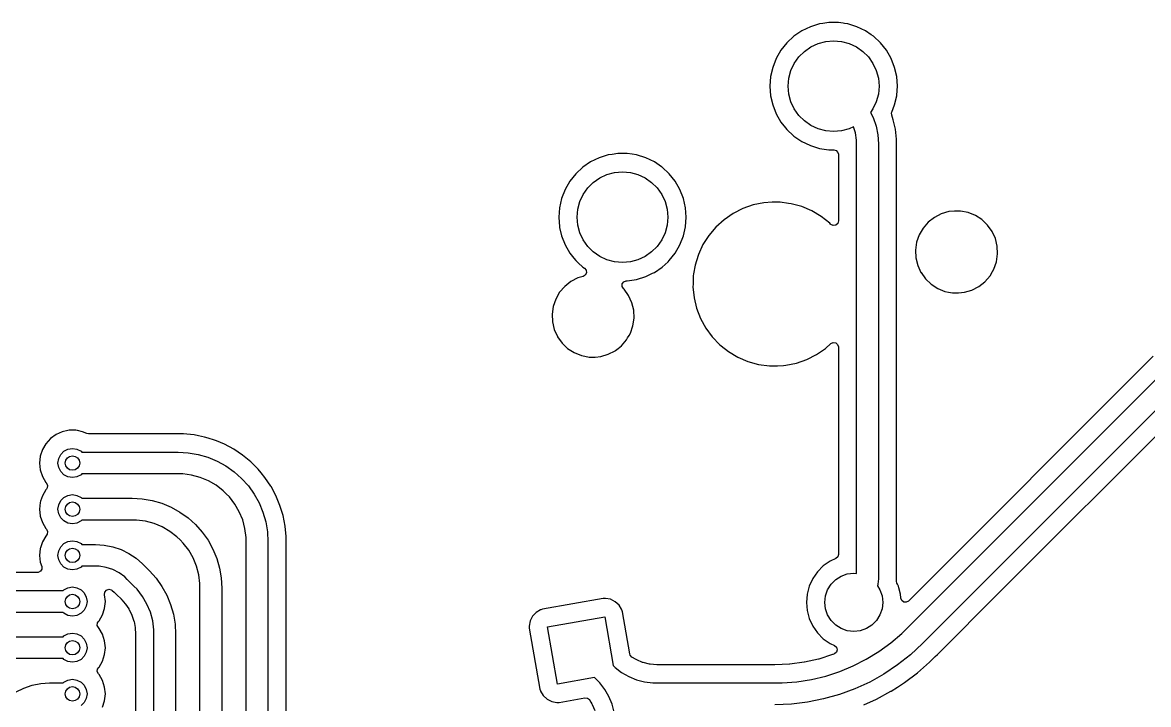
# Model space of a CAD drawing. Extents: x 68 to 346, y -197 to -84.
# Drawn here: x 205.63 to 236.63, y -129.83 to -111.07 of the extents above; entities that cross this region are included whole.
import ezdxf

# ---------------------------------------------------------------- set-up
doc = ezdxf.new("R2010")
doc.units = 0
doc.layers.add('BLACK', color=7, linetype='CONTINUOUS')

msp = doc.modelspace()

# ---------------------------------------------------------------- linework, layer by layer
at = {"layer": 'BLACK', "linetype": 'CONTINUOUS'}
for p, q in [((227.32, -111.188), (227.084, -111.302)), ((227.571, -111.111), (227.32, -111.188)), ((227.668, -111.096), (227.571, -111.111)), ((227.571, -111.111), (227.571, -111.111)), ((227.571, -111.111), (227.571, -111.111)), ((227.83, -111.072), (227.668, -111.096)), ((228.092, -111.072), (227.83, -111.072)), ((227.83, -111.072), (227.83, -111.072)), ((228.227, -111.092), (228.092, -111.072)), ((228.092, -111.072), (228.092, -111.072)), ((228.256, -111.096), (228.227, -111.092)), ((228.352, -111.111), (228.256, -111.096)), ((228.603, -111.188), (228.352, -111.111)), ((228.352, -111.111), (228.352, -111.111)), ((228.352, -111.111), (228.352, -111.111)), ((228.839, -111.302), (228.603, -111.188)), ((228.603, -111.188), (228.603, -111.188)), ((226.867, -111.45), (226.674, -111.628)), ((227.084, -111.302), (226.867, -111.45)), ((227.084, -111.302), (227.084, -111.302)), ((228.994, -111.408), (228.839, -111.302)), ((228.839, -111.302), (228.839, -111.302)), ((228.839, -111.302), (228.839, -111.302)), ((228.839, -111.302), (228.839, -111.302)), ((229.056, -111.45), (228.994, -111.408)), ((229.248, -111.628), (229.056, -111.45)), ((226.511, -111.833), (226.38, -112.061)), ((226.674, -111.628), (226.511, -111.833)), ((227.004, -112.019), (227.158, -111.865)), ((227.158, -111.865), (227.336, -111.74)), ((227.336, -111.74), (227.534, -111.648)), ((227.534, -111.648), (227.744, -111.591)), ((227.744, -111.591), (227.961, -111.572)), ((227.961, -111.572), (228.178, -111.591)), ((228.178, -111.591), (228.389, -111.648)), ((228.389, -111.648), (228.586, -111.74)), ((228.586, -111.74), (228.765, -111.865)), ((228.765, -111.865), (228.919, -112.019)), ((229.412, -111.833), (229.248, -111.628)), ((229.248, -111.628), (229.248, -111.628)), ((229.248, -111.628), (229.248, -111.628)), ((229.543, -112.061), (229.412, -111.833)), ((226.38, -112.061), (226.284, -112.305)), ((226.879, -112.197), (227.004, -112.019)), ((228.919, -112.019), (229.044, -112.197)), ((229.639, -112.305), (229.543, -112.061)), ((226.284, -112.305), (226.225, -112.561)), ((226.284, -112.305), (226.284, -112.305)), ((226.73, -112.605), (226.787, -112.395)), ((226.787, -112.395), (226.879, -112.197)), ((229.044, -112.197), (229.136, -112.395)), ((229.136, -112.395), (229.192, -112.605)), ((229.697, -112.561), (229.639, -112.305)), ((226.225, -112.561), (226.206, -112.822)), ((226.225, -112.561), (226.225, -112.561)), ((226.711, -112.822), (226.73, -112.605)), ((229.192, -112.605), (229.211, -112.822)), ((229.717, -112.822), (229.697, -112.561)), ((229.697, -112.561), (229.697, -112.561)), ((229.697, -112.561), (229.697, -112.561)), ((226.206, -112.822), (226.206, -112.822)), ((226.206, -112.822), (226.225, -113.084)), ((226.225, -113.084), (226.225, -113.084)), ((226.225, -113.084), (226.284, -113.34)), ((226.73, -113.039), (226.711, -112.822)), ((226.787, -113.25), (226.73, -113.039)), ((229.192, -113.039), (229.136, -113.25)), ((229.211, -112.822), (229.192, -113.039)), ((229.639, -113.34), (229.697, -113.084)), ((229.697, -113.084), (229.698, -113.069)), ((229.698, -113.069), (229.717, -112.822)), ((229.717, -112.822), (229.717, -112.822)), ((226.284, -113.34), (226.284, -113.34)), ((226.284, -113.34), (226.284, -113.34)), ((226.284, -113.34), (226.38, -113.584)), ((226.879, -113.447), (226.787, -113.25)), ((229.136, -113.25), (229.044, -113.447)), ((229.561, -113.538), (229.639, -113.34)), ((226.38, -113.584), (226.511, -113.811)), ((227.004, -113.626), (226.879, -113.447)), ((227.158, -113.78), (227.004, -113.626)), ((229.044, -113.447), (228.977, -113.543)), ((228.977, -113.543), (229.048, -113.688)), ((229.048, -113.688), (229.128, -113.922)), ((229.556, -113.555), (229.561, -113.538)), ((229.559, -113.624), (229.556, -113.555)), ((229.603, -113.749), (229.559, -113.624)), ((226.511, -113.811), (226.638, -113.971)), ((226.638, -113.971), (226.674, -114.016)), ((226.674, -114.016), (226.856, -114.185)), ((227.336, -113.905), (227.158, -113.78)), ((227.534, -113.997), (227.336, -113.905)), ((227.744, -114.053), (227.534, -113.997)), ((228.389, -113.997), (228.178, -114.053)), ((228.506, -113.942), (228.389, -113.997)), ((228.56, -114.109), (228.506, -113.942)), ((229.128, -113.922), (229.176, -114.165)), ((229.644, -113.932), (229.603, -113.749)), ((229.603, -113.749), (229.603, -113.749)), ((229.603, -113.749), (229.603, -113.749)), ((229.662, -114.01), (229.644, -113.932)), ((229.692, -114.277), (229.662, -114.01)), ((226.856, -114.185), (226.867, -114.195)), ((226.867, -114.195), (227.084, -114.343)), ((227.084, -114.343), (227.084, -114.343)), ((227.084, -114.343), (227.084, -114.343)), ((227.084, -114.343), (227.084, -114.343)), ((227.084, -114.343), (227.188, -114.393)), ((227.961, -114.072), (227.744, -114.053)), ((228.178, -114.053), (227.961, -114.072)), ((228.592, -114.31), (228.56, -114.109)), ((228.592, -114.411), (228.592, -114.31)), ((229.176, -114.165), (229.192, -114.411)), ((229.692, -114.364), (229.692, -114.277)), ((227.188, -114.393), (227.32, -114.456)), ((227.32, -114.456), (227.32, -114.456)), ((227.32, -114.456), (227.32, -114.456)), ((227.32, -114.456), (227.571, -114.534)), ((227.571, -114.534), (227.83, -114.573)), ((227.83, -114.573), (227.967, -114.573)), ((227.967, -114.573), (228.035, -114.592)), ((228.035, -114.592), (228.08, -114.645)), ((228.08, -114.645), (228.091, -114.697)), ((228.592, -126.23), (228.592, -114.411)), ((228.592, -114.411), (228.592, -114.411)), ((228.592, -114.411), (228.592, -114.411)), ((228.592, -114.411), (228.592, -114.411)), ((229.192, -114.411), (229.192, -114.411)), ((229.192, -114.411), (229.192, -126.379)), ((229.692, -114.365), (229.692, -114.364)), ((229.692, -117.33), (229.692, -114.365)), ((221.271, -114.906), (221.054, -115.054)), ((221.507, -114.792), (221.271, -114.906)), ((221.271, -114.906), (221.271, -114.906)), ((221.758, -114.715), (221.507, -114.792)), ((221.864, -114.699), (221.758, -114.715)), ((221.758, -114.715), (221.758, -114.715)), ((221.758, -114.715), (221.758, -114.715)), ((222.018, -114.676), (221.864, -114.699)), ((222.28, -114.676), (222.018, -114.676)), ((222.018, -114.676), (222.018, -114.676)), ((222.415, -114.696), (222.28, -114.676)), ((222.28, -114.676), (222.28, -114.676)), ((222.539, -114.715), (222.415, -114.696)), ((222.79, -114.792), (222.539, -114.715)), ((222.539, -114.715), (222.539, -114.715)), ((222.539, -114.715), (222.539, -114.715)), ((223.026, -114.906), (222.79, -114.792)), ((222.79, -114.792), (222.79, -114.792)), ((223.222, -115.039), (223.026, -114.906)), ((223.026, -114.906), (223.026, -114.906)), ((223.026, -114.906), (223.026, -114.906)), ((223.026, -114.906), (223.026, -114.906)), ((228.091, -114.697), (228.091, -116.531)), ((220.862, -115.232), (220.698, -115.438)), ((221.054, -115.054), (220.862, -115.232)), ((221.524, -115.344), (221.721, -115.252)), ((221.721, -115.252), (221.932, -115.195)), ((221.932, -115.195), (222.149, -115.176)), ((222.149, -115.176), (222.366, -115.195)), ((222.366, -115.195), (222.576, -115.252)), ((222.576, -115.252), (222.774, -115.344)), ((223.243, -115.054), (223.222, -115.039)), ((223.436, -115.232), (223.243, -115.054)), ((223.599, -115.438), (223.436, -115.232)), ((223.436, -115.232), (223.436, -115.232)), ((223.436, -115.232), (223.436, -115.232)), ((220.698, -115.438), (220.567, -115.665)), ((221.191, -115.623), (221.345, -115.469)), ((221.345, -115.469), (221.524, -115.344)), ((222.774, -115.344), (222.952, -115.469)), ((222.952, -115.469), (223.106, -115.623)), ((223.73, -115.665), (223.599, -115.438)), ((220.471, -115.909), (220.413, -116.165)), ((220.567, -115.665), (220.471, -115.909)), ((220.471, -115.909), (220.471, -115.909)), ((220.974, -115.999), (221.066, -115.801)), ((221.066, -115.801), (221.191, -115.623)), ((223.106, -115.623), (223.231, -115.801)), ((223.231, -115.801), (223.323, -115.999)), ((223.826, -115.909), (223.73, -115.665)), ((223.885, -116.165), (223.826, -115.909)), ((220.413, -116.165), (220.393, -116.426)), ((220.413, -116.165), (220.413, -116.165)), ((220.899, -116.426), (220.918, -116.209)), ((220.918, -116.209), (220.974, -115.999)), ((223.323, -115.999), (223.38, -116.209)), ((223.38, -116.209), (223.399, -116.426)), ((223.904, -116.426), (223.885, -116.165)), ((223.885, -116.165), (223.885, -116.165)), ((223.885, -116.165), (223.885, -116.165)), ((225.461, -116.19), (225.193, -116.326)), ((225.746, -116.091), (225.461, -116.19)), ((225.461, -116.19), (225.461, -116.19)), ((226.041, -116.031), (225.746, -116.091)), ((226.267, -116.016), (226.041, -116.031)), ((226.041, -116.031), (226.041, -116.031)), ((226.493, -116.016), (226.267, -116.016)), ((226.267, -116.016), (226.267, -116.016)), ((226.717, -116.046), (226.493, -116.016)), ((226.791, -116.056), (226.717, -116.046)), ((227.082, -116.135), (226.791, -116.056)), ((227.359, -116.253), (227.082, -116.135)), ((227.082, -116.135), (227.082, -116.135)), ((220.393, -116.426), (220.393, -116.426)), ((220.393, -116.426), (220.413, -116.688)), ((220.918, -116.643), (220.899, -116.426)), ((223.399, -116.426), (223.38, -116.643)), ((223.885, -116.688), (223.904, -116.426)), ((223.904, -116.426), (223.904, -116.426)), ((224.944, -116.496), (224.721, -116.698)), ((225.193, -116.326), (224.944, -116.496)), ((227.618, -116.407), (227.359, -116.253)), ((227.855, -116.593), (227.618, -116.407)), ((227.618, -116.407), (227.618, -116.407)), ((227.618, -116.407), (227.618, -116.407)), ((230.734, -116.433), (230.565, -116.566)), ((230.925, -116.334), (230.734, -116.433)), ((231.131, -116.274), (230.925, -116.334)), ((231.291, -116.259), (231.131, -116.274)), ((231.131, -116.274), (231.131, -116.274)), ((231.452, -116.259), (231.291, -116.259)), ((231.663, -116.299), (231.452, -116.259)), ((231.452, -116.259), (231.452, -116.259)), ((231.863, -116.379), (231.663, -116.299)), ((232.044, -116.495), (231.863, -116.379)), ((232.199, -116.644), (232.044, -116.495)), ((220.413, -116.688), (220.413, -116.688)), ((220.413, -116.688), (220.413, -116.688)), ((220.413, -116.688), (220.413, -116.688)), ((220.413, -116.688), (220.417, -116.707)), ((220.417, -116.707), (220.471, -116.944)), ((220.974, -116.854), (220.918, -116.643)), ((223.38, -116.643), (223.323, -116.854)), ((223.826, -116.944), (223.885, -116.688)), ((223.885, -116.688), (223.885, -116.688)), ((224.721, -116.698), (224.526, -116.928)), ((227.878, -116.618), (227.855, -116.593)), ((227.886, -116.625), (227.878, -116.618)), ((227.95, -116.654), (227.886, -116.625)), ((228.019, -116.644), (227.95, -116.654)), ((228.072, -116.598), (228.019, -116.644)), ((228.091, -116.531), (228.072, -116.598)), ((230.424, -116.728), (230.316, -116.914)), ((230.565, -116.566), (230.424, -116.728)), ((230.565, -116.566), (230.565, -116.566)), ((232.324, -116.819), (232.199, -116.644)), ((232.199, -116.644), (232.199, -116.644)), ((232.199, -116.644), (232.199, -116.644)), ((232.413, -117.014), (232.324, -116.819)), ((220.471, -116.944), (220.471, -116.944)), ((220.471, -116.944), (220.471, -116.944)), ((220.471, -116.944), (220.567, -117.188)), ((221.066, -117.051), (220.974, -116.854)), ((221.191, -117.23), (221.066, -117.051)), ((223.231, -117.051), (223.106, -117.23)), ((223.323, -116.854), (223.231, -117.051)), ((223.73, -117.188), (223.826, -116.944)), ((224.526, -116.928), (224.364, -117.182)), ((230.246, -117.117), (230.215, -117.33)), ((230.316, -116.914), (230.246, -117.117)), ((230.246, -117.117), (230.246, -117.117)), ((232.464, -117.223), (232.413, -117.014)), ((220.567, -117.188), (220.698, -117.415)), ((220.698, -117.415), (220.811, -117.556)), ((221.345, -117.384), (221.191, -117.23)), ((221.524, -117.509), (221.345, -117.384)), ((222.952, -117.384), (222.774, -117.509)), ((223.106, -117.23), (222.952, -117.384)), ((223.436, -117.62), (223.599, -117.415)), ((223.599, -117.415), (223.73, -117.188)), ((224.237, -117.456), (224.23, -117.479)), ((224.364, -117.182), (224.237, -117.456)), ((224.237, -117.456), (224.237, -117.456)), ((224.364, -117.182), (224.364, -117.182)), ((229.692, -126.292), (229.692, -117.33)), ((230.215, -117.33), (230.215, -117.33)), ((230.215, -117.33), (230.226, -117.545)), ((232.444, -117.651), (232.474, -117.438)), ((232.474, -117.438), (232.464, -117.223)), ((220.811, -117.556), (220.862, -117.62)), ((220.862, -117.62), (220.931, -117.684)), ((220.931, -117.684), (221.054, -117.799)), ((221.721, -117.601), (221.524, -117.509)), ((221.932, -117.657), (221.721, -117.601)), ((222.149, -117.676), (221.932, -117.657)), ((222.366, -117.657), (222.149, -117.676)), ((222.576, -117.601), (222.366, -117.657)), ((222.774, -117.509), (222.576, -117.601)), ((223.243, -117.799), (223.403, -117.651)), ((223.403, -117.651), (223.436, -117.62)), ((223.436, -117.62), (223.436, -117.62)), ((223.436, -117.62), (223.436, -117.62)), ((224.148, -117.743), (224.106, -117.989)), ((224.23, -117.479), (224.148, -117.743)), ((230.226, -117.545), (230.276, -117.754)), ((230.276, -117.754), (230.276, -117.754)), ((230.276, -117.754), (230.365, -117.947)), ((232.373, -117.854), (232.444, -117.651)), ((221.07, -118.054), (220.919, -118.099)), ((221.054, -117.799), (221.104, -117.833)), ((221.126, -118.019), (221.07, -118.054)), ((221.104, -117.833), (221.149, -117.887)), ((221.157, -117.956), (221.126, -118.019)), ((221.149, -117.887), (221.157, -117.956)), ((222.539, -118.138), (222.79, -118.06)), ((222.79, -118.06), (222.977, -117.97)), ((222.977, -117.97), (223.026, -117.947)), ((223.026, -117.947), (223.243, -117.799)), ((223.026, -117.947), (223.026, -117.947)), ((223.026, -117.947), (223.026, -117.947)), ((224.098, -118.04), (224.09, -118.273)), ((224.106, -117.989), (224.098, -118.04)), ((230.365, -117.947), (230.366, -117.949)), ((230.366, -117.949), (230.49, -118.124)), ((232.125, -118.202), (232.266, -118.04)), ((232.266, -118.039), (232.333, -117.923)), ((232.266, -118.04), (232.266, -118.039)), ((232.333, -117.923), (232.373, -117.854)), ((220.559, -118.33), (220.418, -118.492)), ((220.728, -118.197), (220.559, -118.33)), ((220.559, -118.33), (220.559, -118.33)), ((220.919, -118.099), (220.728, -118.197)), ((222.141, -118.33), (222.144, -118.26)), ((222.175, -118.391), (222.141, -118.33)), ((222.144, -118.26), (222.184, -118.203)), ((222.184, -118.203), (222.249, -118.177)), ((222.249, -118.177), (222.261, -118.177)), ((222.261, -118.177), (222.28, -118.177)), ((222.28, -118.177), (222.539, -118.138)), ((224.09, -118.273), (224.088, -118.342)), ((224.088, -118.342), (224.118, -118.641)), ((230.49, -118.124), (230.49, -118.124)), ((230.49, -118.124), (230.49, -118.124)), ((230.49, -118.124), (230.646, -118.273)), ((230.646, -118.273), (230.646, -118.273)), ((230.646, -118.273), (230.646, -118.273)), ((230.646, -118.273), (230.827, -118.389)), ((230.827, -118.389), (231.026, -118.469)), ((231.765, -118.434), (231.956, -118.335)), ((231.956, -118.335), (232.125, -118.202)), ((220.311, -118.679), (220.24, -118.882)), ((220.418, -118.492), (220.311, -118.679)), ((222.194, -118.408), (222.175, -118.391)), ((222.318, -118.583), (222.194, -118.408)), ((222.408, -118.779), (222.318, -118.583)), ((224.118, -118.641), (224.118, -118.641)), ((224.118, -118.641), (224.188, -118.934)), ((231.026, -118.469), (231.125, -118.488)), ((231.125, -118.488), (231.237, -118.51)), ((231.237, -118.51), (231.237, -118.51)), ((231.237, -118.51), (231.398, -118.51)), ((231.398, -118.51), (231.559, -118.494)), ((231.398, -118.51), (231.398, -118.51)), ((231.559, -118.494), (231.765, -118.434)), ((220.24, -118.882), (220.21, -119.095)), ((220.24, -118.882), (220.24, -118.882)), ((222.458, -118.987), (222.408, -118.779)), ((222.468, -119.202), (222.458, -118.987)), ((224.188, -118.934), (224.188, -118.934)), ((224.188, -118.934), (224.296, -119.216)), ((220.21, -119.095), (220.21, -119.095)), ((220.21, -119.095), (220.22, -119.309)), ((220.22, -119.309), (220.271, -119.518)), ((222.438, -119.415), (222.468, -119.202)), ((224.296, -119.216), (224.296, -119.216)), ((224.296, -119.216), (224.441, -119.48)), ((220.271, -119.518), (220.271, -119.518)), ((220.271, -119.518), (220.357, -119.708)), ((222.33, -119.683), (222.368, -119.618)), ((222.368, -119.618), (222.438, -119.415)), ((224.441, -119.48), (224.441, -119.48)), ((224.441, -119.48), (224.615, -119.717)), ((220.357, -119.708), (220.36, -119.714)), ((220.36, -119.714), (220.485, -119.889)), ((220.485, -119.889), (220.485, -119.889)), ((220.485, -119.889), (220.485, -119.889)), ((220.485, -119.889), (220.64, -120.037)), ((222.119, -119.967), (222.26, -119.804)), ((222.26, -119.804), (222.291, -119.75)), ((222.291, -119.75), (222.33, -119.683)), ((224.615, -119.717), (224.62, -119.722)), ((224.62, -119.722), (224.829, -119.939)), ((224.829, -119.939), (224.864, -119.967)), ((227.74, -120.036), (227.884, -119.906)), ((227.884, -119.906), (227.947, -119.875)), ((227.947, -119.875), (228.017, -119.884)), ((228.017, -119.884), (228.07, -119.928)), ((228.07, -119.928), (228.091, -119.995)), ((220.64, -120.037), (220.64, -120.037)), ((220.64, -120.037), (220.64, -120.037)), ((220.64, -120.037), (220.821, -120.153)), ((220.821, -120.153), (221.021, -120.233)), ((221.021, -120.233), (221.11, -120.25)), ((221.553, -120.259), (221.759, -120.198)), ((221.759, -120.198), (221.95, -120.099)), ((221.95, -120.099), (221.957, -120.095)), ((221.957, -120.095), (222.03, -120.037)), ((222.03, -120.037), (222.119, -119.967)), ((224.864, -119.967), (225.065, -120.126)), ((225.065, -120.126), (225.065, -120.126)), ((225.065, -120.126), (225.065, -120.126)), ((225.065, -120.126), (225.325, -120.279)), ((227.223, -120.343), (227.491, -120.207)), ((227.491, -120.207), (227.74, -120.036)), ((228.091, -119.995), (228.091, -119.998)), ((228.091, -119.998), (228.091, -125.706)), ((236.76, -120.247), (230.022, -126.986)), ((221.11, -120.25), (221.232, -120.274)), ((221.232, -120.274), (221.232, -120.274)), ((221.232, -120.274), (221.393, -120.274)), ((221.393, -120.274), (221.553, -120.259)), ((221.393, -120.274), (221.393, -120.274)), ((225.325, -120.279), (225.602, -120.397)), ((225.602, -120.397), (225.893, -120.477)), ((225.893, -120.477), (226.191, -120.517)), ((226.191, -120.517), (226.191, -120.517)), ((226.191, -120.517), (226.417, -120.517)), ((226.417, -120.517), (226.581, -120.506)), ((226.581, -120.506), (226.643, -120.502)), ((226.643, -120.502), (226.938, -120.442)), ((226.938, -120.442), (227.223, -120.343)), ((229.982, -127.734), (237.174, -120.542)), ((237.598, -120.966), (230.406, -128.158)), ((232.53, -126.742), (237.707, -121.565)), ((206.557, -122.406), (206.404, -122.517)), ((206.73, -122.329), (206.557, -122.406)), ((206.557, -122.406), (206.557, -122.406)), ((206.883, -122.296), (206.73, -122.329)), ((206.73, -122.329), (206.73, -122.329)), ((206.915, -122.289), (206.883, -122.296)), ((207.105, -122.289), (206.915, -122.289)), ((207.144, -122.298), (207.105, -122.289)), ((207.29, -122.329), (207.144, -122.298)), ((207.402, -122.379), (207.29, -122.329)), ((207.29, -122.329), (207.29, -122.329)), ((207.452, -122.389), (207.402, -122.379)), ((209.922, -122.389), (207.452, -122.389)), ((210.068, -122.389), (209.922, -122.389)), ((210.155, -122.398), (210.068, -122.389)), ((210.068, -122.389), (210.068, -122.389)), ((210.358, -122.418), (210.155, -122.398)), ((210.483, -122.443), (210.358, -122.418)), ((210.358, -122.418), (210.358, -122.418)), ((210.358, -122.418), (210.358, -122.418)), ((206.277, -122.658), (206.183, -122.822)), ((206.404, -122.517), (206.277, -122.658)), ((210.644, -122.475), (210.483, -122.443)), ((210.741, -122.504), (210.644, -122.475)), ((210.923, -122.56), (210.741, -122.504)), ((210.975, -122.581), (210.923, -122.56)), ((210.923, -122.56), (210.923, -122.56)), ((210.923, -122.56), (210.923, -122.56)), ((211.193, -122.671), (210.975, -122.581)), ((211.45, -122.809), (211.193, -122.671)), ((206.124, -123.002), (206.105, -123.19)), ((206.183, -122.822), (206.124, -123.002)), ((206.124, -123.002), (206.124, -123.002)), ((206.183, -122.822), (206.183, -122.822)), ((206.63, -123.066), (206.686, -122.955)), ((206.686, -122.955), (206.775, -122.866)), ((206.775, -122.866), (206.886, -122.81)), ((206.886, -122.81), (207.01, -122.79)), ((207.01, -122.79), (207.134, -122.81)), ((207.134, -122.81), (207.245, -122.866)), ((207.245, -122.866), (207.269, -122.89)), ((207.269, -122.89), (209.922, -122.89)), ((209.922, -122.89), (209.922, -122.89)), ((209.922, -122.89), (210.198, -122.906)), ((210.198, -122.906), (210.471, -122.952)), ((210.471, -122.952), (210.737, -123.028)), ((210.737, -123.028), (210.993, -123.134)), ((211.692, -122.971), (211.45, -122.809)), ((211.45, -122.809), (211.45, -122.809)), ((211.45, -122.809), (211.45, -122.809)), ((211.916, -123.154), (211.692, -122.971)), ((206.105, -123.19), (206.124, -123.378)), ((206.61, -123.19), (206.63, -123.066)), ((206.63, -123.314), (206.61, -123.19)), ((206.686, -123.425), (206.63, -123.314)), ((210.993, -123.134), (211.235, -123.268)), ((211.235, -123.268), (211.461, -123.428)), ((211.918, -123.156), (211.916, -123.154)), ((212.021, -123.259), (211.918, -123.156)), ((212.057, -123.295), (212.021, -123.259)), ((212.021, -123.259), (212.021, -123.259)), ((212.081, -123.318), (212.057, -123.295)), ((212.057, -123.295), (212.057, -123.295)), ((212.124, -123.362), (212.081, -123.318)), ((212.081, -123.318), (212.081, -123.318)), ((206.124, -123.378), (206.124, -123.378)), ((206.124, -123.378), (206.183, -123.558)), ((206.183, -123.558), (206.183, -123.558)), ((206.183, -123.558), (206.277, -123.722)), ((206.775, -123.514), (206.686, -123.425)), ((206.886, -123.57), (206.775, -123.514)), ((207.01, -123.59), (206.886, -123.57)), ((207.134, -123.57), (207.01, -123.59)), ((207.245, -123.514), (207.134, -123.57)), ((207.269, -123.49), (207.245, -123.514)), ((209.922, -123.49), (207.269, -123.49)), ((210.044, -123.49), (209.922, -123.49)), ((209.922, -123.49), (209.922, -123.49)), ((209.922, -123.49), (209.922, -123.49)), ((210.287, -123.522), (210.044, -123.49)), ((210.524, -123.585), (210.287, -123.522)), ((210.75, -123.679), (210.524, -123.585)), ((211.461, -123.428), (211.667, -123.613)), ((211.667, -123.613), (211.667, -123.613)), ((211.667, -123.613), (211.852, -123.819)), ((212.201, -123.456), (212.124, -123.362)), ((212.124, -123.362), (212.124, -123.362)), ((212.309, -123.588), (212.201, -123.456)), ((212.471, -123.83), (212.309, -123.588)), ((206.277, -123.928), (206.183, -124.092)), ((206.277, -123.722), (206.284, -123.729)), ((206.295, -123.908), (206.277, -123.928)), ((206.284, -123.729), (206.295, -123.742)), ((206.295, -123.742), (206.326, -123.805)), ((206.317, -123.874), (206.295, -123.908)), ((206.326, -123.805), (206.317, -123.874)), ((210.962, -123.801), (210.75, -123.679)), ((211.156, -123.951), (210.962, -123.801)), ((211.243, -124.037), (211.156, -123.951)), ((211.852, -123.819), (212.012, -124.045)), ((212.476, -123.839), (212.471, -123.83)), ((212.471, -123.83), (212.471, -123.83)), ((212.609, -124.087), (212.476, -123.839)), ((206.124, -124.272), (206.105, -124.46)), ((206.134, -124.241), (206.124, -124.272)), ((206.183, -124.092), (206.134, -124.241)), ((206.183, -124.092), (206.183, -124.092)), ((206.63, -124.336), (206.686, -124.225)), ((206.686, -124.225), (206.775, -124.136)), ((206.775, -124.136), (206.886, -124.08)), ((206.886, -124.08), (207.01, -124.06)), ((207.01, -124.06), (207.134, -124.08)), ((207.134, -124.08), (207.245, -124.136)), ((207.245, -124.136), (207.269, -124.16)), ((207.269, -124.16), (208.652, -124.16)), ((208.652, -124.16), (208.652, -124.16)), ((208.652, -124.16), (208.928, -124.176)), ((208.928, -124.176), (209.201, -124.222)), ((209.201, -124.222), (209.467, -124.298)), ((211.329, -124.124), (211.243, -124.037)), ((211.243, -124.037), (211.243, -124.037)), ((211.479, -124.318), (211.329, -124.124)), ((212.012, -124.045), (212.146, -124.287)), ((212.72, -124.357), (212.609, -124.087)), ((206.105, -124.46), (206.124, -124.648)), ((206.61, -124.46), (206.63, -124.336)), ((206.63, -124.584), (206.61, -124.46)), ((206.686, -124.695), (206.63, -124.584)), ((209.467, -124.298), (209.723, -124.404)), ((209.723, -124.404), (209.965, -124.538)), ((209.965, -124.538), (210.191, -124.698)), ((211.601, -124.53), (211.479, -124.318)), ((211.695, -124.756), (211.601, -124.53)), ((212.146, -124.287), (212.251, -124.543)), ((212.251, -124.543), (212.328, -124.809)), ((212.805, -124.636), (212.72, -124.357)), ((206.124, -124.648), (206.124, -124.648)), ((206.124, -124.648), (206.183, -124.828)), ((206.183, -124.828), (206.183, -124.828)), ((206.183, -124.828), (206.277, -124.992)), ((206.775, -124.784), (206.686, -124.695)), ((206.886, -124.84), (206.775, -124.784)), ((207.01, -124.86), (206.886, -124.84)), ((207.134, -124.84), (207.01, -124.86)), ((207.245, -124.784), (207.134, -124.84)), ((207.269, -124.76), (207.245, -124.784)), ((208.652, -124.76), (207.269, -124.76)), ((208.774, -124.76), (208.652, -124.76)), ((208.652, -124.76), (208.652, -124.76)), ((208.652, -124.76), (208.652, -124.76)), ((209.017, -124.792), (208.774, -124.76)), ((209.254, -124.855), (209.017, -124.792)), ((209.48, -124.949), (209.254, -124.855)), ((210.191, -124.698), (210.397, -124.883)), ((210.397, -124.883), (210.397, -124.883)), ((210.397, -124.883), (210.582, -125.089)), ((211.758, -124.993), (211.695, -124.756)), ((212.328, -124.809), (212.374, -125.082)), ((212.862, -124.922), (212.805, -124.636)), ((206.277, -125.198), (206.183, -125.362)), ((206.277, -124.992), (206.284, -124.999)), ((206.295, -125.178), (206.277, -125.198)), ((206.284, -124.999), (206.295, -125.012)), ((206.295, -125.012), (206.326, -125.075)), ((206.317, -125.144), (206.295, -125.178)), ((206.326, -125.075), (206.317, -125.144)), ((209.692, -125.071), (209.48, -124.949)), ((209.886, -125.221), (209.692, -125.071)), ((210.582, -125.089), (210.742, -125.315)), ((211.79, -125.236), (211.758, -124.993)), ((212.374, -125.082), (212.39, -125.358)), ((212.89, -125.212), (212.862, -124.922)), ((206.183, -125.362), (206.13, -125.524)), ((206.183, -125.362), (206.183, -125.362)), ((206.63, -125.606), (206.686, -125.495)), ((206.686, -125.495), (206.775, -125.406)), ((206.775, -125.406), (206.886, -125.35)), ((206.886, -125.35), (207.01, -125.33)), ((207.01, -125.33), (207.134, -125.35)), ((207.134, -125.35), (207.245, -125.406)), ((207.245, -125.406), (207.269, -125.43)), ((207.269, -125.43), (207.645, -125.43)), ((207.645, -125.43), (207.884, -125.446)), ((207.884, -125.446), (208.119, -125.492)), ((208.119, -125.492), (208.346, -125.57)), ((209.973, -125.307), (209.886, -125.221)), ((210.059, -125.394), (209.973, -125.307)), ((209.973, -125.307), (209.973, -125.307)), ((210.209, -125.588), (210.059, -125.394)), ((210.742, -125.315), (210.876, -125.557)), ((211.79, -125.358), (211.79, -125.236)), ((211.79, -148.962), (211.79, -125.358)), ((211.79, -125.358), (211.79, -125.358)), ((211.79, -125.358), (211.79, -125.358)), ((212.39, -125.358), (212.39, -125.358)), ((212.39, -125.358), (212.39, -148.962)), ((212.89, -125.296), (212.89, -125.212)), ((212.89, -125.311), (212.89, -125.296)), ((212.891, -125.311), (212.89, -125.311)), ((212.891, -125.313), (212.891, -125.311)), ((212.891, -148.878), (212.891, -125.313)), ((206.124, -125.542), (206.105, -125.73)), ((206.105, -125.73), (206.124, -125.918)), ((206.13, -125.524), (206.124, -125.542)), ((206.61, -125.73), (206.63, -125.606)), ((206.63, -125.854), (206.61, -125.73)), ((208.346, -125.57), (208.562, -125.676)), ((208.562, -125.676), (208.761, -125.809)), ((208.761, -125.809), (208.941, -125.967)), ((210.331, -125.8), (210.209, -125.588)), ((210.425, -126.026), (210.331, -125.8)), ((210.876, -125.557), (210.981, -125.813)), ((210.981, -125.813), (211.058, -126.079)), ((228.02, -125.818), (227.863, -125.891)), ((228.072, -125.773), (228.02, -125.818)), ((228.091, -125.706), (228.072, -125.773)), ((206.124, -125.918), (206.124, -125.918)), ((206.124, -125.918), (206.163, -126.037)), ((206.165, -126.107), (206.129, -126.167)), ((206.163, -126.037), (206.165, -126.107)), ((206.686, -125.965), (206.63, -125.854)), ((206.775, -126.054), (206.686, -125.965)), ((206.886, -126.11), (206.775, -126.054)), ((207.01, -126.13), (206.886, -126.11)), ((207.134, -126.11), (207.01, -126.13)), ((207.245, -126.054), (207.134, -126.11)), ((207.269, -126.03), (207.245, -126.054)), ((207.645, -126.03), (207.269, -126.03)), ((207.742, -126.03), (207.645, -126.03)), ((207.934, -126.06), (207.742, -126.03)), ((208.118, -126.12), (207.934, -126.06)), ((208.291, -126.208), (208.118, -126.12)), ((208.941, -125.967), (208.941, -125.967)), ((208.941, -125.967), (209.127, -126.153)), ((210.488, -126.263), (210.425, -126.026)), ((211.058, -126.079), (211.104, -126.352)), ((227.676, -126.022), (227.515, -126.183)), ((227.863, -125.891), (227.676, -126.022)), ((227.863, -125.891), (227.863, -125.891)), ((206.045, -126.2), (204.051, -126.2)), ((206.066, -126.198), (206.045, -126.2)), ((206.129, -126.167), (206.066, -126.198)), ((208.448, -126.323), (208.291, -126.208)), ((208.517, -126.391), (208.448, -126.323)), ((208.703, -126.577), (208.517, -126.391)), ((208.517, -126.391), (208.517, -126.391)), ((208.517, -126.391), (208.517, -126.391)), ((209.127, -126.153), (209.312, -126.359)), ((209.312, -126.359), (209.472, -126.585)), ((210.52, -126.506), (210.488, -126.263)), ((211.104, -126.352), (211.12, -126.628)), ((227.385, -126.369), (227.289, -126.575)), ((227.515, -126.183), (227.385, -126.369)), ((227.385, -126.369), (227.385, -126.369)), ((227.89, -126.523), (228.017, -126.396)), ((228.017, -126.396), (228.168, -126.301)), ((228.168, -126.301), (228.337, -126.242)), ((228.337, -126.242), (228.515, -126.222)), ((228.515, -126.222), (228.592, -126.23)), ((229.192, -126.379), (229.18, -126.526)), ((229.192, -126.379), (229.192, -126.379)), ((229.192, -126.379), (229.192, -126.379)), ((229.692, -126.295), (229.692, -126.292)), ((229.692, -126.292), (229.692, -126.292)), ((229.692, -126.358), (229.692, -126.295)), ((229.692, -126.295), (229.692, -126.295)), ((229.692, -126.424), (229.692, -126.358)), ((229.692, -126.441), (229.692, -126.424)), ((229.692, -126.424), (229.692, -126.424)), ((229.704, -126.494), (229.692, -126.441)), ((204.098, -126.7), (206.751, -126.7)), ((206.751, -126.7), (206.775, -126.676)), ((206.775, -126.676), (206.886, -126.62)), ((206.886, -126.62), (207.01, -126.6)), ((207.01, -126.6), (207.134, -126.62)), ((207.134, -126.62), (207.245, -126.676)), ((207.245, -126.676), (207.334, -126.765)), ((207.896, -126.805), (207.901, -126.742)), ((207.901, -126.742), (207.943, -126.686)), ((207.943, -126.686), (208.009, -126.662)), ((208.009, -126.662), (208.077, -126.677)), ((208.077, -126.677), (208.096, -126.69)), ((208.096, -126.69), (208.1, -126.694)), ((208.1, -126.694), (208.161, -126.743)), ((208.161, -126.743), (208.165, -126.747)), ((208.165, -126.747), (208.23, -126.812)), ((208.789, -126.664), (208.703, -126.577)), ((208.939, -126.858), (208.789, -126.664)), ((209.472, -126.585), (209.606, -126.827)), ((210.52, -126.628), (210.52, -126.506)), ((210.52, -151.502), (210.52, -126.628)), ((210.52, -126.628), (210.52, -126.628)), ((210.52, -126.628), (210.52, -126.628)), ((211.12, -126.628), (211.12, -126.628)), ((211.12, -126.628), (211.12, -151.502)), ((227.289, -126.575), (227.23, -126.795)), ((227.289, -126.575), (227.289, -126.575)), ((227.735, -126.844), (227.795, -126.675)), ((227.795, -126.675), (227.89, -126.523)), ((229.18, -126.526), (229.17, -126.569)), ((229.17, -126.569), (229.236, -126.675)), ((229.236, -126.675), (229.295, -126.844)), ((229.718, -126.523), (229.704, -126.494)), ((229.742, -126.575), (229.718, -126.523)), ((229.754, -126.619), (229.742, -126.575)), ((229.742, -126.575), (229.742, -126.575)), ((229.801, -126.795), (229.754, -126.619)), ((230.819, -128.453), (232.53, -126.742)), ((207.334, -126.765), (207.39, -126.876)), ((207.39, -126.876), (207.41, -127)), ((207.41, -127), (207.39, -127.124)), ((207.896, -126.811), (207.895, -126.805)), ((207.895, -126.805), (207.896, -126.805)), ((207.896, -126.812), (207.896, -126.811)), ((207.896, -126.811), (207.896, -126.811)), ((207.915, -127), (207.896, -126.812)), ((207.896, -126.812), (207.896, -126.812)), ((207.896, -126.812), (207.896, -126.812)), ((207.896, -127.188), (207.915, -127)), ((208.23, -126.812), (208.23, -126.812)), ((208.23, -126.812), (208.348, -126.93)), ((208.348, -126.93), (208.35, -126.933)), ((208.35, -126.933), (208.367, -126.952)), ((208.367, -126.952), (208.464, -127.062)), ((208.464, -127.062), (208.469, -127.069)), ((209.061, -127.07), (208.939, -126.858)), ((209.606, -126.827), (209.711, -127.083)), ((221.62, -126.917), (219.95, -127.211)), ((221.68, -126.913), (221.62, -126.917)), ((221.62, -126.917), (221.62, -126.917)), ((221.822, -126.939), (221.68, -126.913)), ((221.68, -126.913), (221.68, -126.913)), ((221.883, -126.97), (221.822, -126.939)), ((221.822, -126.939), (221.822, -126.939)), ((221.822, -126.939), (221.822, -126.939)), ((221.95, -127.004), (221.883, -126.97)), ((222.055, -127.103), (221.95, -127.004)), ((227.23, -126.795), (227.21, -127.022)), ((227.21, -127.022), (227.21, -127.022)), ((227.21, -127.022), (227.23, -127.248)), ((227.23, -126.795), (227.23, -126.795)), ((227.715, -127.022), (227.735, -126.844)), ((227.735, -127.2), (227.715, -127.022)), ((229.295, -126.844), (229.315, -127.022)), ((229.315, -127.022), (229.295, -127.2)), ((229.81, -126.898), (229.801, -126.795)), ((229.811, -126.909), (229.81, -126.898)), ((229.835, -126.972), (229.811, -126.909)), ((229.891, -127.014), (229.835, -126.972)), ((229.961, -127.019), (229.891, -127.014)), ((230.022, -126.986), (229.961, -127.019)), ((206.751, -127.3), (204.098, -127.3)), ((206.775, -127.324), (206.751, -127.3)), ((206.886, -127.38), (206.775, -127.324)), ((207.245, -127.324), (207.134, -127.38)), ((207.334, -127.235), (207.245, -127.324)), ((207.39, -127.124), (207.334, -127.235)), ((207.743, -127.532), (207.837, -127.368)), ((207.837, -127.368), (207.896, -127.188)), ((208.469, -127.069), (208.559, -127.203)), ((208.559, -127.203), (208.564, -127.211)), ((208.564, -127.211), (208.568, -127.218)), ((208.568, -127.218), (208.644, -127.371)), ((208.644, -127.371), (208.647, -127.379)), ((209.155, -127.296), (209.061, -127.07)), ((209.218, -127.533), (209.155, -127.296)), ((209.711, -127.083), (209.788, -127.349)), ((209.788, -127.349), (209.834, -127.622)), ((219.769, -127.301), (219.67, -127.406)), ((219.893, -127.228), (219.769, -127.301)), ((219.769, -127.301), (219.769, -127.301)), ((219.769, -127.301), (219.769, -127.301)), ((219.898, -127.227), (219.893, -127.228)), ((219.893, -127.228), (219.893, -127.228)), ((219.95, -127.211), (219.898, -127.227)), ((219.95, -127.211), (219.95, -127.211)), ((219.95, -127.211), (219.95, -127.211)), ((222.119, -127.211), (222.055, -127.103)), ((222.055, -127.103), (222.055, -127.103)), ((222.055, -127.103), (222.055, -127.103)), ((222.128, -127.227), (222.119, -127.211)), ((222.145, -127.284), (222.128, -127.227)), ((222.349, -128.443), (222.145, -127.284)), ((222.145, -127.284), (222.145, -127.284)), ((222.145, -127.284), (222.145, -127.284)), ((227.23, -127.248), (227.23, -127.248)), ((227.23, -127.248), (227.289, -127.468)), ((227.795, -127.369), (227.735, -127.2)), ((227.89, -127.521), (227.795, -127.369)), ((229.236, -127.369), (229.141, -127.521)), ((229.295, -127.2), (229.236, -127.369)), ((207.01, -127.4), (206.886, -127.38)), ((207.134, -127.38), (207.01, -127.4)), ((207.694, -127.655), (207.703, -127.586)), ((207.725, -127.718), (207.694, -127.655)), ((207.703, -127.586), (207.725, -127.552)), ((207.725, -127.552), (207.743, -127.532)), ((208.647, -127.379), (208.702, -127.54)), ((208.702, -127.54), (208.704, -127.548)), ((208.704, -127.548), (208.737, -127.716)), ((209.25, -127.776), (209.218, -127.533)), ((209.834, -127.622), (209.85, -127.898)), ((219.605, -127.534), (219.579, -127.675)), ((219.579, -127.675), (219.579, -127.676)), ((219.579, -127.676), (219.583, -127.736)), ((219.67, -127.406), (219.605, -127.534)), ((219.605, -127.534), (219.605, -127.534)), ((219.605, -127.534), (219.605, -127.534)), ((219.67, -127.406), (219.67, -127.406)), ((220.084, -127.696), (221.66, -127.418)), ((221.66, -127.418), (221.897, -128.763)), ((227.289, -127.468), (227.289, -127.468)), ((227.289, -127.468), (227.385, -127.675)), ((227.385, -127.675), (227.385, -127.675)), ((227.385, -127.675), (227.515, -127.861)), ((228.017, -127.647), (227.89, -127.521)), ((228.168, -127.743), (228.017, -127.647)), ((229.014, -127.647), (228.862, -127.743)), ((229.141, -127.521), (229.014, -127.647)), ((205.368, -127.97), (206.751, -127.97)), ((206.751, -127.97), (206.775, -127.946)), ((206.775, -127.946), (206.886, -127.89)), ((206.886, -127.89), (207.01, -127.87)), ((207.01, -127.87), (207.134, -127.89)), ((207.134, -127.89), (207.245, -127.946)), ((207.245, -127.946), (207.334, -128.035)), ((207.743, -127.738), (207.725, -127.718)), ((207.837, -127.902), (207.743, -127.738)), ((207.896, -128.082), (207.837, -127.902)), ((208.737, -127.716), (208.738, -127.724)), ((208.738, -127.724), (208.749, -127.896)), ((208.749, -127.896), (208.749, -127.9)), ((208.749, -127.9), (208.749, -127.986)), ((208.749, -127.986), (208.749, -127.986)), ((208.749, -127.986), (208.749, -154.089)), ((209.25, -127.898), (209.25, -127.776)), ((209.25, -154.042), (209.25, -127.898)), ((209.25, -127.898), (209.25, -127.898)), ((209.25, -127.898), (209.25, -127.898)), ((209.85, -127.898), (209.85, -127.898)), ((209.85, -127.898), (209.85, -154.042)), ((219.583, -127.736), (219.583, -127.736)), ((219.583, -127.736), (219.878, -129.406)), ((220.362, -129.272), (220.084, -127.696)), ((227.515, -127.861), (227.676, -128.022)), ((228.337, -127.802), (228.168, -127.743)), ((228.515, -127.822), (228.337, -127.802)), ((228.693, -127.802), (228.515, -127.822)), ((228.862, -127.743), (228.693, -127.802)), ((229.532, -128.139), (229.839, -127.877)), ((229.839, -127.877), (229.982, -127.734)), ((229.982, -127.734), (229.982, -127.734)), ((207.334, -128.035), (207.39, -128.146)), ((207.39, -128.146), (207.41, -128.27)), ((207.41, -128.27), (207.39, -128.394)), ((207.915, -128.27), (207.896, -128.082)), ((207.896, -128.458), (207.915, -128.27)), ((227.676, -128.022), (227.676, -128.022)), ((227.676, -128.022), (227.863, -128.152)), ((227.863, -128.152), (227.989, -128.211)), ((227.989, -128.211), (228.042, -128.258)), ((228.042, -128.258), (228.061, -128.325)), ((229.205, -128.377), (229.532, -128.139)), ((230.406, -128.158), (230.075, -128.464)), ((230.406, -128.158), (230.406, -128.158)), ((206.751, -128.57), (205.368, -128.57)), ((206.775, -128.594), (206.751, -128.57)), ((206.886, -128.65), (206.775, -128.594)), ((207.245, -128.594), (207.134, -128.65)), ((207.334, -128.505), (207.245, -128.594)), ((207.39, -128.394), (207.334, -128.505)), ((207.837, -128.638), (207.896, -128.458)), ((222.359, -128.475), (222.349, -128.443)), ((222.406, -128.527), (222.359, -128.475)), ((222.524, -128.599), (222.406, -128.527)), ((222.541, -128.608), (222.524, -128.599)), ((222.703, -128.675), (222.541, -128.608)), ((227.545, -128.582), (227.155, -128.668)), ((227.55, -128.581), (227.545, -128.582)), ((227.931, -128.46), (227.55, -128.581)), ((227.936, -128.459), (227.931, -128.46)), ((227.985, -128.438), (227.936, -128.459)), ((227.988, -128.437), (227.985, -128.438)), ((228.041, -128.392), (227.988, -128.437)), ((228.061, -128.325), (228.041, -128.392)), ((228.5, -128.771), (228.86, -128.588)), ((228.86, -128.588), (229.205, -128.377)), ((230.075, -128.464), (229.721, -128.743)), ((230.602, -128.67), (230.76, -128.512)), ((230.76, -128.512), (230.819, -128.453)), ((207.01, -128.67), (206.886, -128.65)), ((207.134, -128.65), (207.01, -128.67)), ((207.694, -128.925), (207.703, -128.856)), ((207.725, -128.988), (207.694, -128.925)), ((207.703, -128.856), (207.725, -128.822)), ((207.725, -128.822), (207.728, -128.818)), ((207.728, -128.818), (207.743, -128.802)), ((207.743, -128.802), (207.837, -128.638)), ((221.897, -128.763), (221.945, -128.811)), ((221.945, -128.811), (222.126, -128.95)), ((222.721, -128.681), (222.703, -128.675)), ((222.892, -128.722), (222.721, -128.681)), ((222.911, -128.725), (222.892, -128.722)), ((223.093, -128.739), (222.911, -128.725)), ((223.097, -128.739), (223.093, -128.739)), ((226.346, -128.739), (223.097, -128.739)), ((226.748, -128.722), (226.346, -128.739)), ((226.753, -128.721), (226.748, -128.722)), ((227.149, -128.669), (226.753, -128.721)), ((227.155, -128.668), (227.149, -128.669)), ((227.743, -129.051), (228.127, -128.926)), ((228.127, -128.926), (228.5, -128.771)), ((229.721, -128.743), (229.346, -128.994)), ((230.265, -128.962), (230.431, -128.818)), ((230.431, -128.818), (230.602, -128.67)), ((230.602, -128.67), (230.602, -128.67)), ((230.602, -128.67), (230.602, -128.67)), ((206.751, -129.24), (206.775, -129.216)), ((206.775, -129.216), (206.886, -129.16)), ((206.886, -129.16), (207.01, -129.14)), ((207.01, -129.14), (207.134, -129.16)), ((207.134, -129.16), (207.245, -129.216)), ((207.245, -129.216), (207.334, -129.305)), ((207.743, -129.008), (207.725, -128.988)), ((207.837, -129.172), (207.743, -129.008)), ((207.896, -129.352), (207.837, -129.172)), ((221.378, -129.093), (220.362, -129.272)), ((221.44, -129.155), (221.378, -129.093)), ((221.521, -129.235), (221.44, -129.155)), ((221.44, -129.155), (221.44, -129.155)), ((221.66, -129.416), (221.521, -129.235)), ((222.126, -128.95), (222.324, -129.064)), ((222.324, -129.064), (222.534, -129.151)), ((222.534, -129.151), (222.755, -129.21)), ((222.755, -129.21), (222.981, -129.24)), ((226.548, -129.24), (226.951, -129.208)), ((226.951, -129.208), (227.35, -129.145)), ((227.35, -129.145), (227.743, -129.051)), ((228.953, -129.214), (228.543, -129.403)), ((229.346, -128.994), (228.953, -129.214)), ((229.717, -129.352), (229.908, -129.229)), ((229.908, -129.229), (230.265, -128.962)), ((229.908, -129.229), (229.908, -129.229)), ((205.458, -129.486), (205.674, -129.38)), ((205.674, -129.38), (205.901, -129.302)), ((205.901, -129.302), (206.136, -129.256)), ((206.136, -129.256), (206.375, -129.24)), ((206.375, -129.24), (206.375, -129.24)), ((206.375, -129.24), (206.751, -129.24)), ((207.334, -129.305), (207.39, -129.416)), ((207.39, -129.416), (207.41, -129.54)), ((207.41, -129.54), (207.39, -129.664)), ((207.915, -129.54), (207.896, -129.352)), ((207.896, -129.728), (207.915, -129.54)), ((219.878, -129.406), (219.878, -129.406)), ((219.878, -129.406), (219.878, -129.406)), ((219.878, -129.406), (219.893, -129.458)), ((219.893, -129.458), (219.894, -129.463)), ((219.894, -129.463), (219.894, -129.463)), ((219.894, -129.463), (219.967, -129.587)), ((221.774, -129.614), (221.66, -129.416)), ((222.981, -129.24), (223.095, -129.24)), ((223.095, -129.24), (226.346, -129.24)), ((226.346, -129.24), (226.346, -129.24)), ((226.346, -129.24), (226.548, -129.24)), ((228.543, -129.403), (228.12, -129.559)), ((229.142, -129.684), (229.533, -129.47)), ((229.533, -129.47), (229.544, -129.463)), ((229.544, -129.463), (229.717, -129.352)), ((207.334, -129.775), (207.245, -129.864)), ((207.39, -129.664), (207.334, -129.775)), ((207.837, -129.908), (207.896, -129.728)), ((219.967, -129.587), (219.967, -129.587)), ((219.967, -129.587), (219.967, -129.587)), ((219.967, -129.587), (220.072, -129.686)), ((220.072, -129.686), (220.201, -129.751)), ((220.201, -129.751), (220.201, -129.751)), ((220.201, -129.751), (220.342, -129.777)), ((220.342, -129.777), (220.402, -129.773)), ((220.402, -129.773), (221.115, -129.647)), ((221.115, -129.647), (221.184, -129.655)), ((221.184, -129.655), (221.239, -129.699)), ((221.239, -129.699), (221.242, -129.705)), ((221.242, -129.705), (221.281, -129.768)), ((221.281, -129.768), (221.309, -129.814)), ((221.309, -129.814), (221.318, -129.831)), ((221.318, -129.831), (221.385, -129.993)), ((221.861, -129.824), (221.774, -129.614)), ((221.92, -130.045), (221.861, -129.824)), ((226.797, -129.822), (226.346, -129.84)), ((227.244, -129.769), (226.797, -129.822)), ((227.686, -129.681), (227.244, -129.769)), ((228.12, -129.559), (227.686, -129.681)), ((228.796, -129.842), (229.142, -129.684))]:
    msp.add_line(p, q, dxfattribs=at)
at = {"layer": 'BLACK'}
for centre in [(207.01, -123.19), (207.01, -124.46), (207.01, -125.73), (207.01, -127), (207.01, -128.27), (207.01, -129.54)]:
    msp.add_circle(centre, 0.2, dxfattribs=at)

doc.saveas('drawing.dxf')
